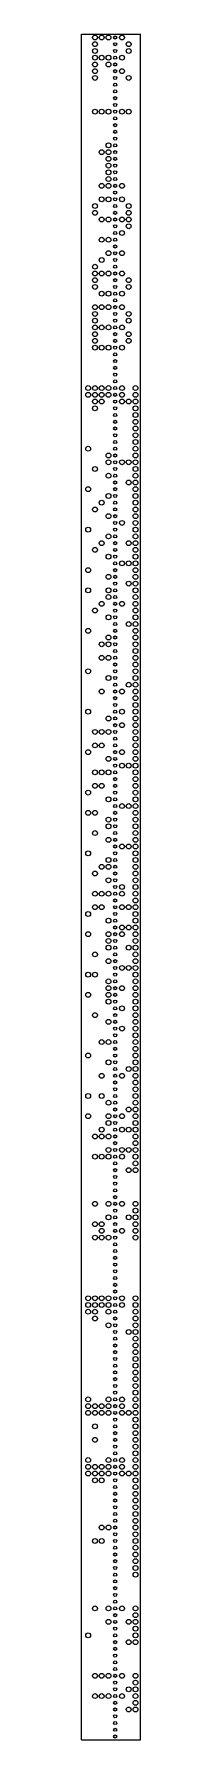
# Model space of a CAD drawing. Extents: x 0 to 22, y 0 to 643.
import ezdxf

# ---------------------------------------------------------------- set-up
doc = ezdxf.new("R2010")
doc.units = 0
doc.layers.add('JA', color=7, linetype='CONTINUOUS')

msp = doc.modelspace()

# ---------------------------------------------------------------- linework, layer by layer
at = {"layer": 'JA'}
for p, q in [((0, 0), (0, 642.62)), ((0, 642.62), (22.225, 642.62)), ((0, 642.62, 7), (22.225, 642.62)), ((22.225, 0), (22.225, 642.62)), ((0, 0), (22.225, 0))]:
    msp.add_line(p, q, dxfattribs=at)
for centre, radius in [((5.08, 641.35), 0.915), ((5.08, 638.81), 0.915), ((5.08, 636.27), 0.915), ((7.62, 641.35), 0.915), ((10.16, 641.35), 0.915), ((12.7, 641.35), 0.585), ((12.7, 638.81), 0.585), ((12.7, 636.27), 0.585), ((15.24, 641.35), 0.915), ((17.779999, 638.81), 0.915), ((17.779999, 636.27), 0.915), ((5.08, 633.73004), 0.915), ((5.08, 631.19006), 0.915), ((7.62, 633.73004), 0.915), ((10.16, 633.73004), 0.915), ((10.16, 631.19006), 0.915), ((12.7, 633.73004), 0.585), ((12.7, 631.19006), 0.585), ((15.24, 633.73004), 0.915), ((5.08, 628.6501), 0.915), ((5.08, 626.1101), 0.915), ((12.7, 628.6501), 0.585), ((12.7, 626.1101), 0.585), ((12.7, 623.5701), 0.585), ((15.24, 628.6501), 0.915), ((17.779999, 626.1101), 0.915), ((12.7, 621.03015), 0.585), ((12.7, 618.4902), 0.585), ((5.08, 613.4102), 0.915), ((7.62, 613.4102), 0.915), ((10.16, 613.4102), 0.915), ((12.7, 615.9502), 0.585), ((12.7, 613.4102), 0.585), ((12.7, 610.87024), 0.585), ((15.24, 613.4102), 0.915), ((17.779999, 613.4102), 0.915), ((12.7, 608.33026), 0.585), ((12.7, 605.7903), 0.585), ((7.62, 598.17035), 0.915), ((10.16, 600.7103), 0.915), ((10.16, 598.17035), 0.915), ((12.7, 603.2503), 0.585), ((12.7, 600.7103), 0.585), ((12.7, 598.17035), 0.585), ((10.16, 595.6304), 0.915), ((10.16, 593.0904), 0.915), ((10.16, 590.5504), 0.915), ((12.7, 595.6304), 0.585), ((12.7, 593.0904), 0.585), ((7.62, 585.47046), 0.915), ((10.16, 588.01044), 0.915), ((10.16, 585.47046), 0.915), ((12.7, 590.5504), 0.585), ((12.7, 588.01044), 0.585), ((12.7, 585.47046), 0.585), ((15.24, 585.47046), 0.915), ((5.08, 577.8505), 0.915), ((7.62, 580.3905), 0.915), ((10.16, 580.3905), 0.915), ((12.7, 582.9305), 0.585), ((12.7, 580.3905), 0.585), ((12.7, 577.8505), 0.585), ((15.24, 580.3905), 0.915), ((17.779999, 577.8505), 0.915), ((5.08, 575.31055), 0.915), ((7.62, 572.77057), 0.915), ((10.16, 572.77057), 0.915), ((12.7, 575.31055), 0.585), ((12.7, 572.77057), 0.585), ((15.24, 572.77057), 0.915), ((17.779999, 575.31055), 0.915), ((17.779999, 572.77057), 0.915), ((7.62, 565.15063), 0.915), ((10.16, 565.15063), 0.915), ((12.7, 570.2306), 0.585), ((12.7, 567.6906), 0.585), ((12.7, 565.15063), 0.585), ((15.24, 567.6906), 0.915), ((17.779999, 570.2306), 0.915), ((10.16, 560.0707), 0.915), ((12.7, 562.61066), 0.585), ((12.7, 560.0707), 0.585), ((15.24, 560.0707), 0.915), ((5.08, 554.9907), 0.915), ((5.08, 552.45074), 0.915), ((7.62, 557.5307), 0.915), ((7.62, 552.45074), 0.915), ((10.16, 552.45074), 0.915), ((12.7, 557.5307), 0.585), ((12.7, 554.9907), 0.585), ((12.7, 552.45074), 0.585), ((15.24, 552.45074), 0.915), ((5.08, 549.91077), 0.915), ((5.08, 547.3708), 0.915), ((12.7, 549.91077), 0.585), ((12.7, 547.3708), 0.585), ((17.779999, 549.91077), 0.915), ((17.779999, 547.3708), 0.915), ((5.08, 539.75085), 0.915), ((7.62, 544.8308), 0.915), ((7.62, 539.75085), 0.915), ((10.16, 544.8308), 0.915), ((10.16, 539.75085), 0.915), ((12.7, 544.8308), 0.585), ((12.7, 542.29083), 0.585), ((12.7, 539.75085), 0.585), ((15.24, 544.8308), 0.915), ((15.24, 539.75085), 0.915), ((5.08, 537.2109), 0.915), ((5.08, 534.6709), 0.915), ((12.7, 537.2109), 0.585), ((12.7, 534.6709), 0.585), ((17.779999, 537.2109), 0.915), ((17.779999, 534.6709), 0.915), ((5.08, 532.1309), 0.915), ((5.08, 529.59094), 0.915), ((5.08, 527.05096), 0.915), ((7.62, 532.1309), 0.915), ((10.16, 532.1309), 0.915), ((12.7, 532.1309), 0.585), ((12.7, 529.59094), 0.585), ((12.7, 527.05096), 0.585), ((15.24, 532.1309), 0.915), ((17.779999, 529.59094), 0.915), ((17.779999, 527.05096), 0.915), ((5.08, 524.511), 0.915), ((7.62, 524.511), 0.915), ((10.16, 524.511), 0.915), ((12.7, 524.511), 0.585), ((12.7, 521.971), 0.585), ((15.24, 524.511), 0.915), ((12.7, 519.431), 0.585), ((12.7, 516.89105), 0.585), ((12.7, 514.3511), 0.585), ((2.54, 509.27106), 0.915), ((5.08, 509.27106), 0.915), ((7.62, 509.27106), 0.915), ((10.16, 509.27106), 0.915), ((12.7, 511.81107), 0.585), ((12.7, 509.27106), 0.585), ((15.24, 509.27106), 0.915), ((20.32, 509.27106), 0.915), ((2.54, 506.73105), 0.915), ((5.08, 506.73105), 0.915), ((5.08, 504.19104), 0.915), ((5.08, 501.65103), 0.915), ((7.62, 506.73105), 0.915), ((7.62, 504.19104), 0.915), ((10.16, 506.73105), 0.915), ((12.7, 506.73105), 0.585), ((12.7, 504.19104), 0.585), ((12.7, 501.65103), 0.585), ((15.24, 506.73105), 0.915), ((15.24, 504.19104), 0.915), ((17.779999, 504.19104), 0.915), ((20.32, 506.73105), 0.915), ((20.32, 504.19104), 0.915), ((20.32, 501.65103), 0.915), ((12.7, 499.11102), 0.585), ((12.7, 496.571), 0.585), ((20.32, 499.11102), 0.915), ((20.32, 496.571), 0.915), ((20.32, 494.031), 0.915), ((12.7, 494.031), 0.585), ((12.7, 491.491), 0.585), ((12.7, 488.951), 0.585), ((20.32, 491.491), 0.915), ((20.32, 488.951), 0.915), ((2.54, 486.41098), 0.915), ((10.16, 483.87097), 0.915), ((10.16, 481.33096), 0.915), ((12.7, 486.41098), 0.585), ((12.7, 483.87097), 0.585), ((15.24, 481.33096), 0.915), ((17.779999, 481.33096), 0.915), ((20.32, 486.41098), 0.915), ((20.32, 483.87097), 0.915), ((20.32, 481.33096), 0.915), ((5.08, 478.79095), 0.915), ((10.16, 476.25095), 0.915), ((12.7, 481.33096), 0.585), ((12.7, 478.79095), 0.585), ((12.7, 476.25095), 0.585), ((20.32, 478.79095), 0.915), ((20.32, 476.25095), 0.915), ((2.54, 471.17093), 0.915), ((10.16, 468.63092), 0.915), ((12.7, 473.71094), 0.585), ((12.7, 471.17093), 0.585), ((12.7, 468.63092), 0.585), ((17.779999, 473.71094), 0.915), ((20.32, 473.71094), 0.915), ((20.32, 471.17093), 0.915), ((20.32, 468.63092), 0.915), ((5.08, 463.5509), 0.915), ((7.62, 466.0909), 0.915), ((12.7, 466.0909), 0.585), ((12.7, 463.5509), 0.585), ((20.32, 466.0909), 0.915), ((20.32, 463.5509), 0.915), ((2.54, 455.93088), 0.915), ((10.16, 461.0109), 0.915), ((12.7, 461.0109), 0.585), ((12.7, 458.4709), 0.585), ((12.7, 455.93088), 0.585), ((15.24, 458.4709), 0.915), ((20.32, 461.0109), 0.915), ((20.32, 458.4709), 0.915), ((20.32, 455.93088), 0.915), ((7.62, 450.85086), 0.915), ((10.16, 453.39087), 0.915), ((12.7, 453.39087), 0.585), ((12.7, 450.85086), 0.585), ((17.779999, 450.85086), 0.915), ((20.32, 453.39087), 0.915), ((20.32, 450.85086), 0.915), ((5.08, 448.31085), 0.915), ((10.16, 445.77084), 0.915), ((12.7, 448.31085), 0.585), ((12.7, 445.77084), 0.585), ((12.7, 443.23083), 0.585), ((15.24, 443.23083), 0.915), ((17.779999, 443.23083), 0.915), ((20.32, 448.31085), 0.915), ((20.32, 445.77084), 0.915), ((20.32, 443.23083), 0.915), ((2.54, 440.69083), 0.915), ((10.16, 438.15082), 0.915), ((12.7, 440.69083), 0.585), ((12.7, 438.15082), 0.585), ((20.32, 440.69083), 0.915), ((20.32, 438.15082), 0.915), ((2.54, 433.0708), 0.915), ((10.16, 433.0708), 0.915), ((10.16, 430.5308), 0.915), ((12.7, 435.6108), 0.585), ((12.7, 433.0708), 0.585), ((12.7, 430.5308), 0.585), ((17.779999, 435.6108), 0.915), ((20.32, 435.6108), 0.915), ((20.32, 433.0708), 0.915), ((20.32, 430.5308), 0.915), ((5.08, 425.45078), 0.915), ((7.62, 427.99078), 0.915), ((12.7, 427.99078), 0.585), ((12.7, 425.45078), 0.585), ((15.24, 427.99078), 0.915), ((20.32, 427.99078), 0.915), ((20.32, 425.45078), 0.915), ((2.54, 417.83075), 0.915), ((10.16, 422.91077), 0.915), ((12.7, 422.91077), 0.585), ((12.7, 420.37076), 0.585), ((12.7, 417.83075), 0.585), ((17.779999, 420.37076), 0.915), ((20.32, 422.91077), 0.915), ((20.32, 420.37076), 0.915), ((20.32, 417.83075), 0.915), ((7.62, 412.75073), 0.915), ((10.16, 415.29074), 0.915), ((10.16, 412.75073), 0.915), ((12.7, 415.29074), 0.585), ((12.7, 412.75073), 0.585), ((20.32, 415.29074), 0.915), ((20.32, 412.75073), 0.915), ((7.62, 407.67072), 0.915), ((10.16, 407.67072), 0.915), ((12.7, 410.21072), 0.585), ((12.7, 407.67072), 0.585), ((12.7, 405.1307), 0.585), ((20.32, 410.21072), 0.915), ((20.32, 407.67072), 0.915), ((20.32, 405.1307), 0.915), ((2.54, 402.5907), 0.915), ((10.16, 400.0507), 0.915), ((12.7, 402.5907), 0.585), ((12.7, 400.0507), 0.585), ((17.779999, 397.51068), 0.915), ((20.32, 402.5907), 0.915), ((20.32, 400.0507), 0.915), ((20.32, 397.51068), 0.915), ((7.62, 394.97067), 0.915), ((12.7, 397.51068), 0.585), ((12.7, 394.97067), 0.585), ((12.7, 392.43066), 0.585), ((15.24, 394.97067), 0.915), ((20.32, 394.97067), 0.915), ((20.32, 392.43066), 0.915), ((2.54, 387.35065), 0.915), ((10.16, 384.81064), 0.915), ((12.7, 389.89066), 0.585), ((12.7, 387.35065), 0.585), ((15.24, 387.35065), 0.915), ((20.32, 389.89066), 0.915), ((20.32, 387.35065), 0.915), ((20.32, 384.81064), 0.915), ((5.08, 379.73062), 0.915), ((7.62, 379.73062), 0.915), ((10.16, 379.73062), 0.915), ((12.7, 384.81064), 0.585), ((12.7, 382.27063), 0.585), ((12.7, 379.73062), 0.585), ((15.24, 382.27063), 0.915), ((20.32, 382.27063), 0.915), ((20.32, 379.73062), 0.915), ((2.54, 372.1106), 0.915), ((5.08, 374.6506), 0.915), ((7.62, 374.6506), 0.915), ((12.7, 377.1906), 0.585), ((12.7, 374.6506), 0.585), ((15.24, 372.1106), 0.915), ((20.32, 377.1906), 0.915), ((20.32, 374.6506), 0.915), ((20.32, 372.1106), 0.915), ((10.16, 369.5706), 0.915), ((12.7, 372.1106), 0.585), ((12.7, 369.5706), 0.585), ((12.7, 367.03058), 0.585), ((15.24, 367.03058), 0.915), ((17.779999, 367.03058), 0.915), ((20.32, 369.5706), 0.915), ((20.32, 367.03058), 0.915), ((5.08, 364.49057), 0.915), ((5.08, 359.41055), 0.915), ((7.62, 364.49057), 0.915), ((7.62, 359.41055), 0.915), ((10.16, 364.49057), 0.915), ((12.7, 364.49057), 0.585), ((12.7, 361.95056), 0.585), ((12.7, 359.41055), 0.585), ((20.32, 364.49057), 0.915), ((20.32, 361.95056), 0.915), ((20.32, 359.41055), 0.915), ((2.54, 356.87054), 0.915), ((10.16, 354.33054), 0.915), ((12.7, 356.87054), 0.585), ((12.7, 354.33054), 0.585), ((20.32, 356.87054), 0.915), ((20.32, 354.33054), 0.915), ((2.54, 349.25052), 0.915), ((5.08, 349.25052), 0.915), ((10.16, 346.7105), 0.915), ((12.7, 351.79053), 0.585), ((12.7, 349.25052), 0.585), ((12.7, 346.7105), 0.585), ((15.24, 351.79053), 0.915), ((17.779999, 351.79053), 0.915), ((20.32, 351.79053), 0.915), ((20.32, 349.25052), 0.915), ((20.32, 346.7105), 0.915), ((5.08, 341.6305), 0.915), ((10.16, 344.1705), 0.915), ((12.7, 344.1705), 0.585), ((12.7, 341.6305), 0.585), ((20.32, 344.1705), 0.915), ((20.32, 341.6305), 0.915), ((2.54, 334.01047), 0.915), ((10.16, 339.09048), 0.915), ((12.7, 339.09048), 0.585), ((12.7, 336.55048), 0.585), ((12.7, 334.01047), 0.585), ((15.24, 336.55048), 0.915), ((17.779999, 336.55048), 0.915), ((20.32, 339.09048), 0.915), ((20.32, 336.55048), 0.915), ((20.32, 334.01047), 0.915), ((7.62, 328.93045), 0.915), ((10.16, 331.47046), 0.915), ((10.16, 328.93045), 0.915), ((12.7, 331.47046), 0.585), ((12.7, 328.93045), 0.585), ((20.32, 331.47046), 0.915), ((20.32, 328.93045), 0.915), ((5.08, 326.39044), 0.915), ((10.16, 323.85043), 0.915), ((12.7, 326.39044), 0.585), ((12.7, 323.85043), 0.585), ((12.7, 321.31042), 0.585), ((15.24, 321.31042), 0.915), ((20.32, 326.39044), 0.915), ((20.32, 323.85043), 0.915), ((20.32, 321.31042), 0.915), ((5.08, 318.77042), 0.915), ((7.62, 318.77042), 0.915), ((10.16, 318.77042), 0.915), ((12.7, 318.77042), 0.585), ((12.7, 316.2304), 0.585), ((15.24, 318.77042), 0.915), ((20.32, 318.77042), 0.915), ((20.32, 316.2304), 0.915), ((2.54, 311.1504), 0.915), ((5.08, 313.6904), 0.915), ((7.62, 313.6904), 0.915), ((10.16, 308.61038), 0.915), ((12.7, 313.6904), 0.585), ((12.7, 311.1504), 0.585), ((12.7, 308.61038), 0.585), ((15.24, 313.6904), 0.915), ((17.779999, 313.6904), 0.915), ((20.32, 313.6904), 0.915), ((20.32, 311.1504), 0.915), ((20.32, 308.61038), 0.915), ((2.54, 303.53036), 0.915), ((10.16, 303.53036), 0.915), ((12.7, 306.07037), 0.585), ((12.7, 303.53036), 0.585), ((15.24, 306.07037), 0.915), ((15.24, 303.53036), 0.915), ((17.779999, 306.07037), 0.915), ((20.32, 306.07037), 0.915), ((20.32, 303.53036), 0.915), ((5.08, 295.91034), 0.915), ((10.16, 300.99036), 0.915), ((10.16, 298.45035), 0.915), ((12.7, 300.99036), 0.585), ((12.7, 298.45035), 0.585), ((12.7, 295.91034), 0.585), ((17.779999, 298.45035), 0.915), ((20.32, 300.99036), 0.915), ((20.32, 298.45035), 0.915), ((20.32, 295.91034), 0.915), ((2.54, 288.2903), 0.915), ((5.08, 288.2903), 0.915), ((10.16, 293.37033), 0.915), ((12.7, 293.37033), 0.585), ((12.7, 290.83032), 0.585), ((15.24, 290.83032), 0.915), ((17.779999, 290.83032), 0.915), ((20.32, 293.37033), 0.915), ((20.32, 290.83032), 0.915), ((20.32, 288.2903), 0.915), ((10.16, 285.7503), 0.915), ((10.16, 283.2103), 0.915), ((12.7, 288.2903), 0.585), ((12.7, 285.7503), 0.585), ((12.7, 283.2103), 0.585), ((15.24, 283.2103), 0.915), ((20.32, 285.7503), 0.915), ((20.32, 283.2103), 0.915), ((2.54, 280.6703), 0.915), ((10.16, 280.6703), 0.915), ((10.16, 278.13028), 0.915), ((12.7, 280.6703), 0.585), ((12.7, 278.13028), 0.585), ((15.24, 275.59027), 0.915), ((20.32, 280.6703), 0.915), ((20.32, 278.13028), 0.915), ((20.32, 275.59027), 0.915), ((5.08, 273.05026), 0.915), ((10.16, 270.51025), 0.915), ((12.7, 275.59027), 0.585), ((12.7, 273.05026), 0.585), ((12.7, 270.51025), 0.585), ((20.32, 273.05026), 0.915), ((20.32, 270.51025), 0.915), ((7.62, 262.89023), 0.915), ((10.16, 262.89023), 0.915), ((12.7, 267.97025), 0.585), ((12.7, 265.43024), 0.585), ((12.7, 262.89023), 0.585), ((15.24, 267.97025), 0.915), ((20.32, 267.97025), 0.915), ((20.32, 265.43024), 0.915), ((20.32, 262.89023), 0.915), ((2.54, 257.8102), 0.915), ((12.7, 260.35022), 0.585), ((12.7, 257.8102), 0.585), ((20.32, 260.35022), 0.915), ((20.32, 257.8102), 0.915), ((7.62, 250.19023), 0.915), ((10.16, 255.27022), 0.915), ((12.7, 255.27022), 0.585), ((12.7, 252.73022), 0.585), ((12.7, 250.19023), 0.585), ((15.24, 250.19023), 0.915), ((17.779999, 252.73022), 0.915), ((20.32, 255.27022), 0.915), ((20.32, 252.73022), 0.915), ((20.32, 250.19023), 0.915), ((12.7, 247.65024), 0.585), ((12.7, 245.11024), 0.585), ((20.32, 247.65024), 0.915), ((20.32, 245.11024), 0.915), ((2.54, 242.57025), 0.915), ((7.62, 242.57025), 0.915), ((10.16, 240.03026), 0.915), ((12.7, 242.57025), 0.585), ((12.7, 240.03026), 0.585), ((12.7, 237.49026), 0.585), ((17.779999, 237.49026), 0.915), ((20.32, 242.57025), 0.915), ((20.32, 240.03026), 0.915), ((20.32, 237.49026), 0.915), ((2.54, 234.95027), 0.915), ((10.16, 234.95027), 0.915), ((10.16, 232.41028), 0.915), ((12.7, 234.95027), 0.585), ((12.7, 232.41028), 0.585), ((15.24, 234.95027), 0.915), ((20.32, 234.95027), 0.915), ((20.32, 232.41028), 0.915), ((5.08, 227.33029), 0.915), ((7.62, 229.87029), 0.915), ((7.62, 227.33029), 0.915), ((10.16, 227.33029), 0.915), ((12.7, 229.87029), 0.585), ((12.7, 227.33029), 0.585), ((12.7, 224.7903), 0.585), ((15.24, 229.87029), 0.915), ((17.779999, 229.87029), 0.915), ((20.32, 229.87029), 0.915), ((20.32, 227.33029), 0.915), ((20.32, 224.7903), 0.915), ((5.08, 219.71031), 0.915), ((7.62, 219.71031), 0.915), ((10.16, 222.2503), 0.915), ((10.16, 219.71031), 0.915), ((12.7, 222.2503), 0.585), ((12.7, 219.71031), 0.585), ((15.24, 222.2503), 0.915), ((15.24, 219.71031), 0.915), ((17.779999, 222.2503), 0.915), ((20.32, 222.2503), 0.915), ((20.32, 219.71031), 0.915), ((12.7, 217.17032), 0.585), ((12.7, 214.63033), 0.585), ((12.7, 212.09033), 0.585), ((17.779999, 214.63033), 0.915), ((20.32, 217.17032), 0.915), ((20.32, 214.63033), 0.915), ((12.7, 209.55034), 0.585), ((12.7, 207.01035), 0.585), ((5.08, 201.93036), 0.915), ((10.16, 201.93036), 0.915), ((12.7, 204.47035), 0.585), ((12.7, 201.93036), 0.585), ((12.7, 199.39037), 0.585), ((15.24, 201.93036), 0.915), ((20.32, 201.93036), 0.915), ((20.32, 199.39037), 0.915), ((5.08, 194.31038), 0.915), ((7.62, 194.31038), 0.915), ((10.16, 196.85037), 0.915), ((12.7, 196.85037), 0.585), ((12.7, 194.31038), 0.585), ((17.779999, 196.85037), 0.915), ((20.32, 196.85037), 0.915), ((20.32, 194.31038), 0.915), ((5.08, 189.2304), 0.915), ((7.62, 191.77039), 0.915), ((7.62, 189.2304), 0.915), ((10.16, 189.2304), 0.915), ((12.7, 191.77039), 0.585), ((12.7, 189.2304), 0.585), ((12.7, 186.6904), 0.585), ((15.24, 191.77039), 0.915), ((20.32, 191.77039), 0.915), ((20.32, 189.2304), 0.915), ((12.7, 184.1504), 0.585), ((12.7, 181.61041), 0.585), ((12.7, 179.07042), 0.585), ((12.7, 176.53043), 0.585), ((12.7, 173.99043), 0.585), ((2.54, 166.37045), 0.915), ((5.08, 166.37045), 0.915), ((7.62, 166.37045), 0.915), ((10.16, 166.37045), 0.915), ((12.7, 171.45044), 0.585), ((12.7, 168.91045), 0.585), ((15.24, 166.37045), 0.915), ((20.32, 166.37045), 0.915), ((2.54, 163.83046), 0.915), ((2.54, 161.29047), 0.915), ((5.08, 163.83046), 0.915), ((5.08, 161.29047), 0.915), ((7.62, 163.83046), 0.915), ((10.16, 163.83046), 0.915), ((10.16, 161.29047), 0.915), ((12.7, 166.37045), 0.585), ((12.7, 163.83046), 0.585), ((12.7, 161.29047), 0.585), ((15.24, 163.83046), 0.915), ((20.32, 163.83046), 0.915), ((20.32, 161.29047), 0.915), ((5.08, 158.75047), 0.915), ((10.16, 156.21048), 0.915), ((12.7, 158.75047), 0.585), ((12.7, 156.21048), 0.585), ((12.7, 153.67049), 0.585), ((17.779999, 153.67049), 0.915), ((20.32, 158.75047), 0.915), ((20.32, 156.21048), 0.915), ((20.32, 153.67049), 0.915), ((12.7, 151.1305), 0.585), ((12.7, 148.5905), 0.585), ((20.32, 151.1305), 0.915), ((20.32, 148.5905), 0.915), ((12.7, 146.0505), 0.585), ((12.7, 143.51051), 0.585), ((12.7, 140.97052), 0.585), ((20.32, 146.0505), 0.915), ((20.32, 143.51051), 0.915), ((20.32, 140.97052), 0.915), ((12.7, 138.43053), 0.585), ((12.7, 135.89053), 0.585), ((20.32, 138.43053), 0.915), ((20.32, 135.89053), 0.915), ((2.54, 128.27055), 0.915), ((10.16, 128.27055), 0.915), ((12.7, 133.35054), 0.585), ((12.7, 130.81055), 0.585), ((12.7, 128.27055), 0.585), ((15.24, 128.27055), 0.915), ((20.32, 133.35054), 0.915), ((20.32, 130.81055), 0.915), ((20.32, 128.27055), 0.915), ((2.54, 125.73055), 0.915), ((2.54, 123.19055), 0.915), ((5.08, 125.73055), 0.915), ((5.08, 123.19055), 0.915), ((7.62, 125.73055), 0.915), ((7.62, 123.19055), 0.915), ((10.16, 125.73055), 0.915), ((10.16, 123.19055), 0.915), ((12.7, 125.73055), 0.585), ((12.7, 123.19055), 0.585), ((15.24, 125.73055), 0.915), ((15.24, 123.19055), 0.915), ((17.779999, 123.19055), 0.915), ((20.32, 125.73055), 0.915), ((20.32, 123.19055), 0.915), ((5.08, 118.11055), 0.915), ((12.7, 120.65055), 0.585), ((12.7, 118.11055), 0.585), ((12.7, 115.57055), 0.585), ((20.32, 120.65055), 0.915), ((20.32, 118.11055), 0.915), ((20.32, 115.57055), 0.915), ((5.08, 113.03055), 0.915), ((12.7, 113.03055), 0.585), ((12.7, 110.49055), 0.585), ((20.32, 113.03055), 0.915), ((20.32, 110.49055), 0.915), ((2.54, 105.410545), 0.915), ((2.54, 102.870544), 0.915), ((5.08, 102.870544), 0.915), ((7.62, 102.870544), 0.915), ((10.16, 105.410545), 0.915), ((10.16, 102.870544), 0.915), ((12.7, 107.95055), 0.585), ((12.7, 105.410545), 0.585), ((12.7, 102.870544), 0.585), ((15.24, 105.410545), 0.915), ((15.24, 102.870544), 0.915), ((20.32, 107.95055), 0.915), ((20.32, 105.410545), 0.915), ((20.32, 102.870544), 0.915), ((2.54, 100.33054), 0.915), ((5.08, 100.33054), 0.915), ((5.08, 97.79054), 0.915), ((7.62, 100.33054), 0.915), ((7.62, 97.79054), 0.915), ((10.16, 100.33054), 0.915), ((12.7, 100.33054), 0.585), ((12.7, 97.79054), 0.585), ((15.24, 100.33054), 0.915), ((17.779999, 100.33054), 0.915), ((20.32, 100.33054), 0.915), ((20.32, 97.79054), 0.915), ((12.7, 95.25054), 0.585), ((12.7, 92.71054), 0.585), ((12.7, 90.17054), 0.585), ((20.32, 95.25054), 0.915), ((20.32, 92.71054), 0.915), ((20.32, 90.17054), 0.915), ((12.7, 87.63054), 0.585), ((12.7, 85.09054), 0.585), ((20.32, 87.63054), 0.915), ((20.32, 85.09054), 0.915), ((7.62, 80.01054), 0.915), ((10.16, 80.01054), 0.915), ((12.7, 82.55054), 0.585), ((12.7, 80.01054), 0.585), ((12.7, 77.470535), 0.585), ((20.32, 82.55054), 0.915), ((20.32, 80.01054), 0.915), ((20.32, 77.470535), 0.915), ((5.08, 74.930534), 0.915), ((7.62, 74.930534), 0.915), ((12.7, 74.930534), 0.585), ((12.7, 72.39053), 0.585), ((20.32, 74.930534), 0.915), ((20.32, 72.39053), 0.915), ((20.32, 69.85053), 0.915), ((12.7, 69.85053), 0.585), ((12.7, 67.31053), 0.585), ((12.7, 64.77053), 0.585), ((20.32, 67.31053), 0.915), ((20.32, 64.77053), 0.915), ((12.7, 62.23053), 0.585), ((12.7, 59.69053), 0.585), ((20.32, 62.23053), 0.915), ((12.7, 57.150528), 0.585), ((12.7, 54.610527), 0.585), ((12.7, 52.070526), 0.585), ((5.08, 49.530525), 0.915), ((10.16, 49.530525), 0.915), ((10.16, 44.450523), 0.915), ((12.7, 49.530525), 0.585), ((12.7, 46.990524), 0.585), ((12.7, 44.450523), 0.585), ((15.24, 49.530525), 0.915), ((17.779999, 44.450523), 0.915), ((20.32, 49.530525), 0.915), ((20.32, 46.990524), 0.915), ((20.32, 44.450523), 0.915), ((2.54, 39.37052), 0.915), ((12.7, 41.910522), 0.585), ((12.7, 39.37052), 0.585), ((20.32, 41.910522), 0.915), ((20.32, 39.37052), 0.915), ((12.7, 36.83052), 0.585), ((12.7, 34.29052), 0.585), ((12.7, 31.750519), 0.585), ((17.779999, 36.83052), 0.915), ((20.32, 36.83052), 0.915), ((12.7, 29.210518), 0.585), ((12.7, 26.670517), 0.585), ((5.08, 24.130516), 0.915), ((7.62, 24.130516), 0.915), ((10.16, 24.130516), 0.915), ((12.7, 24.130516), 0.585), ((12.7, 21.590515), 0.585), ((12.7, 19.050514), 0.585), ((15.24, 24.130516), 0.915), ((17.779999, 19.050514), 0.915), ((20.32, 24.130516), 0.915), ((20.32, 21.590515), 0.915), ((20.32, 19.050514), 0.915), ((5.08, 16.510513), 0.915), ((7.62, 16.510513), 0.915), ((10.16, 16.510513), 0.915), ((12.7, 16.510513), 0.585), ((12.7, 13.970513), 0.585), ((15.24, 16.510513), 0.915), ((20.32, 16.510513), 0.915), ((20.32, 13.970513), 0.915), ((12.7, 11.430513), 0.585), ((12.7, 8.890513), 0.585), ((12.7, 6.350513), 0.585), ((17.779999, 11.430513), 0.915), ((20.32, 11.430513), 0.915), ((12.7, 3.810513), 0.585), ((12.7, 1.270514), 0.585)]:
    msp.add_circle(centre, radius, dxfattribs=at)

doc.saveas('drawing.dxf')
